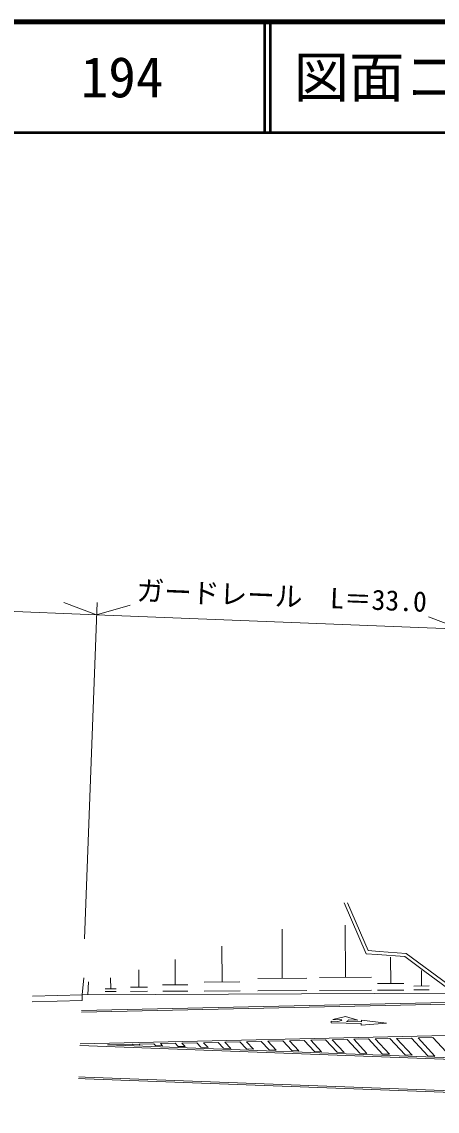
# Model space of a CAD drawing. Units: millimetres, scale not verified. Extents: x 40000 to 680000, y 20000 to 380000.
# Drawn here: x 95828 to 133346, y 281498 to 380000 of the extents above; entities that cross this region are included whole.
import ezdxf
from ezdxf.enums import TextEntityAlignment as Align

# ---------------------------------------------------------------- set-up
doc = ezdxf.new("R2010")
doc.units = ezdxf.units.MM
doc.header["$LTSCALE"] = 1000
for name, color, linetype, lineweight in [('M-BGD', 7, 'Continuous', 13), ('M-STR-HTXT', 7, 'Continuous', 13), ('M-TTL', 2, 'Continuous', 140), ('M-TTL-LINE', 7, 'Continuous', 50)]:
    doc.layers.add(name, color=color, linetype=linetype, lineweight=lineweight)
doc.layers.add('M-TTL-TXT', color=7, linetype='Continuous')
doc.styles.add('ＭＳ ゴシック', font='')
doc.styles.get('ＭＳ ゴシック').set_extended_font_data('MS Gothic')

msp = doc.modelspace()

# ---------------------------------------------------------------- linework, layer by layer
at = {"layer": 'M-BGD'}
for p, q in [((126924, 295742), (124944, 300332)), ((127108, 296029), (125246, 300343)), ((119358, 293512), (119336, 297953)), ((125065, 293607), (125041, 298314)), ((113919, 293181), (113903, 296409)), ((127921, 295666), (126924, 295742)), ((128105, 295952), (127108, 296029)), ((130425, 295472), (127921, 295666)), ((130534, 295765), (128105, 295952)), ((134298, 292976), (130534, 295765)), ((109692, 292924), (109681, 295209)), ((129148, 293047), (129136, 295429)), ((132238, 294130), (130425, 295472)), ((101280, 292009), (101423, 293548)), ((103856, 292569), (103851, 293553)), ((106408, 292724), (106400, 294277)), ((127419, 293619), (122712, 293595)), ((131928, 292818), (131920, 294227)), ((132238, 294130), (134285, 292613)), ((101839, 293181), (101776, 292012)), ((104348, 292571), (103364, 292566)), ((107185, 292728), (105632, 292720)), ((110835, 292930), (108550, 292918)), ((115533, 293189), (112305, 293173)), ((121579, 293523), (117138, 293500)), ((130340, 293053), (127957, 293041)), ((132632, 292821), (131223, 292814)), ((96785, 291894), (101301, 292010)), ((101211, 290593), (151278, 291713)), ((101211, 290593), (151278, 291713)), ((101280, 292010), (101272, 291509)), ((101301, 292010), (134268, 292177)), ((104349, 292325), (103365, 292320)), ((107187, 292340), (105634, 292332)), ((110838, 292358), (108553, 292347)), ((115537, 292382), (112309, 292366)), ((121584, 292413), (117144, 292390)), ((127425, 292442), (122718, 292418)), ((130343, 292457), (127960, 292445)), ((132634, 292469), (131225, 292462)), ((96768, 291395), (101272, 291509)), ((101210, 290443), (151277, 291563)), ((101210, 290443), (151277, 291563)), ((123774, 289629), (123770, 289474)), ((123774, 289629), (123770, 289474)), ((124375, 289619), (123774, 289629)), ((124375, 289619), (123774, 289629)), ((125060, 290072), (123921, 289781)), ((125060, 290072), (123921, 289781)), ((123921, 289781), (124746, 289768)), ((123921, 289781), (124746, 289768)), ((126189, 289745), (125060, 290072)), ((126189, 289745), (125060, 290072)), ((126496, 289585), (125169, 289607)), ((126496, 289585), (125169, 289607)), ((126189, 289745), (125364, 289758)), ((126189, 289745), (125364, 289758)), ((126498, 289740), (126496, 289585)), ((126498, 289740), (126496, 289585)), ((128762, 289472), (126498, 289740)), ((128762, 289472), (126498, 289740)), ((101087, 287596), (151150, 288715)), ((126493, 289431), (123770, 289474)), ((126493, 289431), (123770, 289474)), ((126491, 289276), (128762, 289472)), ((126491, 289276), (128762, 289472)), ((126491, 289276), (126493, 289431)), ((126491, 289276), (126493, 289431)), ((109690, 287638), (108354, 287608)), ((109690, 287638), (109946, 287362)), ((109690, 287638), (109946, 287362)), ((111627, 287681), (110291, 287652)), ((110291, 287652), (110582, 287338)), ((110291, 287652), (110582, 287338)), ((111627, 287681), (111995, 287285)), ((113578, 287725), (112242, 287695)), ((112242, 287695), (112645, 287260)), ((113578, 287725), (114059, 287207)), ((113578, 287725), (114059, 287207)), ((115516, 287768), (114180, 287738)), ((115516, 287768), (114180, 287738)), ((114180, 287738), (114695, 287183)), ((114180, 287738), (114695, 287183)), ((115516, 287768), (116108, 287130)), ((115516, 287768), (116108, 287130)), ((117453, 287812), (116117, 287782)), ((117453, 287812), (116117, 287782)), ((116117, 287782), (116744, 287106)), ((116117, 287782), (116744, 287106)), ((117453, 287812), (118157, 287053)), ((119391, 287855), (118055, 287825)), ((119391, 287855), (118055, 287825)), ((118055, 287825), (118793, 287029)), ((119391, 287855), (120206, 286976)), ((119391, 287855), (120206, 286976)), ((121329, 287898), (119992, 287868)), ((119992, 287868), (120842, 286952)), ((119992, 287868), (120842, 286952)), ((121329, 287898), (122255, 286899)), ((121329, 287898), (122255, 286899)), ((123266, 287942), (121930, 287912)), ((121930, 287912), (122891, 286875)), ((121930, 287912), (122891, 286875)), ((123266, 287942), (124304, 286822)), ((123266, 287942), (124304, 286822)), ((125204, 287985), (123867, 287955)), ((123867, 287955), (124940, 286798)), ((125204, 287985), (126354, 286745)), ((127141, 288028), (125805, 287998)), ((125805, 287998), (126990, 286721)), ((127141, 288028), (128403, 286668)), ((129079, 288071), (127742, 288042)), ((127742, 288042), (129039, 286644)), ((129079, 288071), (130452, 286591)), ((129079, 288071), (130452, 286591)), ((131016, 288115), (129680, 288085)), ((131016, 288115), (129680, 288085)), ((129680, 288085), (131088, 286567)), ((129680, 288085), (131088, 286567)), ((131016, 288115), (132501, 286514)), ((131016, 288115), (132501, 286514)), ((131618, 288128), (133137, 286490)), ((131618, 288128), (133137, 286490)), ((131644, 288129), (132956, 288158)), ((131644, 288129), (132956, 288158)), ((132954, 288158), (134550, 286437)), ((132954, 288158), (134550, 286437)), ((101081, 287446), (172456, 284763)), ((105815, 287551), (103573, 287501)), ((103573, 287501), (183814, 284485)), ((105815, 287551), (105848, 287516)), ((105848, 287516), (106484, 287492)), ((107752, 287595), (106416, 287565)), ((106416, 287565), (106484, 287492)), ((107752, 287595), (107897, 287439)), ((107897, 287439), (108533, 287415)), ((108354, 287608), (108533, 287415)), ((109946, 287362), (110582, 287338)), ((109946, 287362), (110582, 287338)), ((111995, 287285), (112645, 287260)), ((114059, 287207), (114695, 287183)), ((114059, 287207), (114695, 287183)), ((116108, 287130), (116744, 287106)), ((116108, 287130), (116744, 287106)), ((118157, 287053), (118793, 287029)), ((120206, 286976), (120842, 286952)), ((120206, 286976), (120842, 286952)), ((122255, 286899), (122891, 286875)), ((122255, 286899), (122891, 286875)), ((124304, 286822), (124940, 286798)), ((124304, 286822), (124940, 286798)), ((126354, 286745), (126990, 286721)), ((126354, 286745), (126990, 286721)), ((128403, 286668), (129039, 286644)), ((128403, 286668), (129039, 286644)), ((130452, 286591), (131088, 286567)), ((130452, 286591), (131088, 286567)), ((132501, 286514), (133137, 286490)), ((132501, 286514), (133137, 286490)), ((100958, 284448), (101553, 284426)), ((100964, 284598), (101559, 284576)), ((101553, 284426), (179432, 281498)), ((101559, 284576), (179438, 281648))]:
    msp.add_line(p, q, dxfattribs=at)
for centre, radius, start in [((124383, 290135), 516, 269.08137), ((124383, 290135), 516, 269.08137), ((124640, 290492), 1031, 300.86972), ((124640, 290492), 1031, 300.86972)]:
    msp.add_arc(centre, radius, start, 314.65439, dxfattribs=at)
at = {"layer": 'M-STR-HTXT'}
for p, q in [((70937, 327642), (102584, 326386)), ((102584, 326386), (99626, 327504)), ((101480, 297071), (102626, 327498)), ((102584, 326386), (105622, 327267)), ((102584, 326386), (135507, 325086)), ((135507, 325086), (132549, 326203))]:
    msp.add_line(p, q, dxfattribs=at)
at = {"layer": 'M-TTL'}
msp.add_line((680000, 380000), (40000, 380000), dxfattribs=at)
at = {"layer": 'M-TTL-LINE'}
for p, q in [((117750, 380000), (117750, 370000)), ((118250, 380000), (118250, 370000)), ((40000, 370000), (680000, 370000))]:
    msp.add_line(p, q, dxfattribs=at)

# ---------------------------------------------------------------- texts
at = {"layer": 'M-STR-HTXT', "style": 'ＭＳ ゴシック'}
msp.add_text('ガードレール\u3000L＝33.0', height=1833, rotation=357.738, dxfattribs=at).set_placement((119302, 328078), align=Align.MIDDLE_CENTER)
at = {"layer": 'M-TTL-TXT', "style": 'ＭＳ ゴシック'}
for s, p in [('194', (101142, 375000)), ('図面コード', (120380, 375000))]:
    msp.add_text(s, height=3666, dxfattribs=at).set_placement(p, align=Align.MIDDLE_LEFT)

doc.saveas('drawing.dxf')
